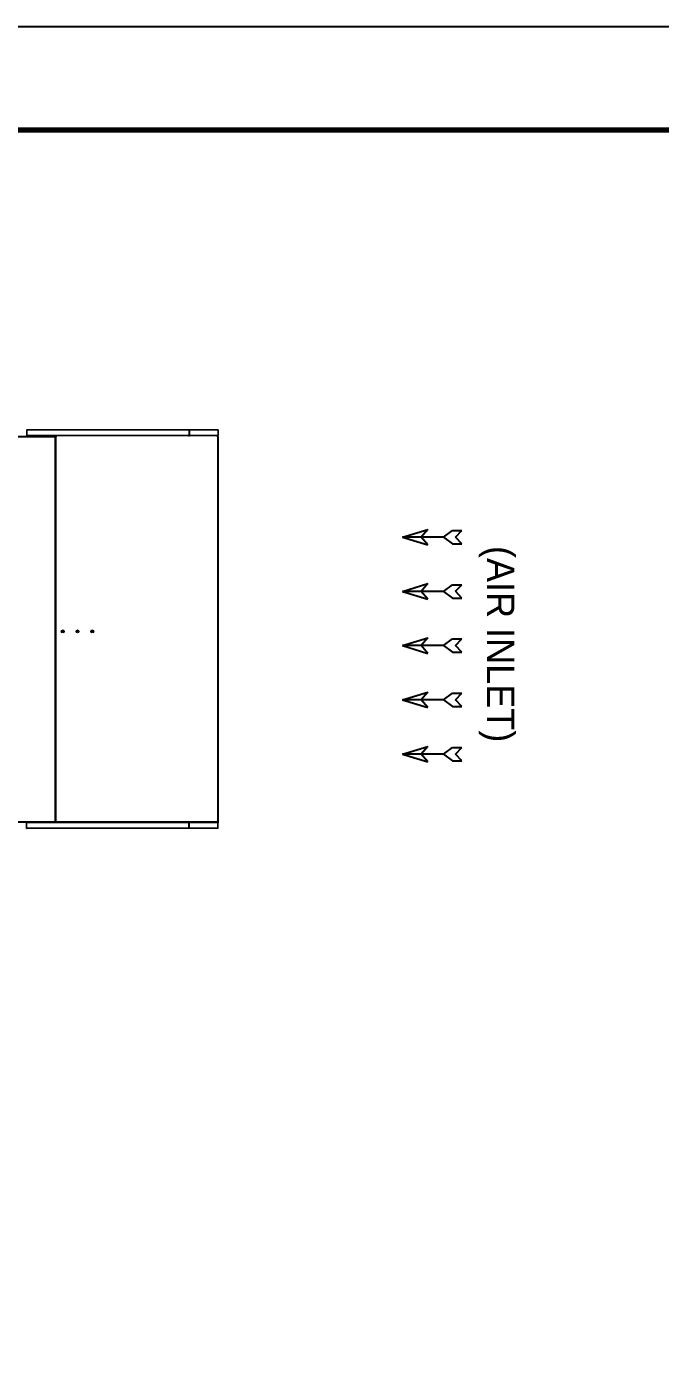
# Model space of a CAD drawing. Header units: millimetres. Extents: x -17070 to 41831, y -291348 to 30635.
# Drawn here: x 26221 to 30512, y 21610 to 30635 of the extents above; entities that cross this region are included whole.
import ezdxf
from ezdxf.enums import TextEntityAlignment as Align

# ---------------------------------------------------------------- set-up
doc = ezdxf.new("R2010")
doc.units = ezdxf.units.MM
for name, color, linetype in [('냉각탑_dim', 1, 'Continuous'), ('냉각탑_form', 1, 'Continuous'), ('냉각탑_text', 3, 'Continuous')]:
    doc.layers.add(name, color=color, linetype=linetype)
doc.styles.add('돋움', font='Dotum.ttf')

# ---------------------------------------------------------------- blocks, each defined once
blk = doc.blocks.new('화살표 IN OUT')
at = {"layer": '냉각탑_dim'}
for p, q in [((-322.7, 43), (-383.9, 43)), ((-343.1, 0.5), (-383.9, 43)), ((-383.9, -43), (-343.1, 0.5)), ((-266.4, 0), (-322.7, 43)), ((-266.4, 0), (-322.7, -43)), ((-266.4, 0), (0, 0)), ((-163.5, 50), (-121.5, 0)), ((0, 0), (-163.5, 50)), ((-163.5, -50), (-121.5, 0)), ((0, 0), (-163.5, -50)), ((-322.7, -43), (-383.9, -43))]:
    blk.add_line(p, q, dxfattribs=at)
blk = doc.blocks.new('4')
at = {"color": 7, "lineweight": 20, "ltscale": 0.021611}
for p, q in [((26221.1, 27905.1), (26221.1, 27866.2)), ((26222.7, 27905.1), (26222.7, 27866.2)), ((27319.5, 27905.1), (27319.5, 27866.2)), ((27321.1, 27905.1), (27321.1, 27866.2)), ((27321.1, 27905.1), (27321.1, 27866.2)), ((27323.1, 27905.1), (27323.1, 27866.2)), ((27323.1, 27905.1), (27323.1, 27866.2)), ((27324.7, 27905.1), (27324.7, 27866.2)), ((27324.7, 27905.1), (27324.7, 27866.2)), ((27515.5, 27905.1), (27515.5, 27866.2)), ((27515.5, 27905.1), (27515.5, 27866.2)), ((27517.1, 27905.1), (27517.1, 27866.2)), ((26221.1, 25205.1), (26221.1, 25244)), ((26222.7, 25205.1), (26222.7, 25244)), ((27319.5, 25205.1), (27319.5, 25244)), ((27321.1, 25205.1), (27321.1, 25244)), ((27323.1, 25205.1), (27323.1, 25244)), ((27324.7, 25205.1), (27324.7, 25244)), ((27515.5, 25205.1), (27515.5, 25244)), ((27515.5, 25205.1), (27515.5, 25244)), ((27517.1, 25205.1), (27517.1, 25244))]:
    blk.add_line(p, q, dxfattribs=at)
at = {"color": 7, "lineweight": 20, "ltscale": 0.000888889}
for p, q in [((26221.1, 27905.1), (26222.7, 27905.1)), ((27321.1, 27905.1), (27319.5, 27905.1)), ((27323.1, 27905.1), (27324.7, 27905.1)), ((27517.1, 27905.1), (27515.5, 27905.1)), ((26221.1, 27866.2), (26222.7, 27866.2)), ((26412, 27861.1), (26413.6, 27861.1)), ((26412, 27859.5), (26413.6, 27859.5)), ((26413.6, 27861.1), (26413.6, 27859.5)), ((26414.7, 27859.5), (26414.7, 27861.1)), ((26417.1, 27861.1), (26418.7, 27861.1)), ((27321.1, 27866.2), (27319.5, 27866.2)), ((27321.1, 27866.2), (27319.5, 27866.2)), ((27323.1, 27866.2), (27324.7, 27866.2)), ((27517.1, 27866.2), (27515.5, 27866.2)), ((27517.1, 27861.1), (27515.5, 27861.1)), ((27518.7, 26764.2), (27517.1, 26764.2)), ((27518.7, 26755), (27517.1, 26755)), ((27518.7, 26561.2), (27517.1, 26561.2)), ((27518.7, 26549), (27517.1, 26549)), ((27518.7, 26355.2), (27517.1, 26355.2)), ((27518.7, 26346), (27517.1, 26346)), ((26221.1, 25244), (26222.7, 25244)), ((26221.1, 25205.1), (26222.7, 25205.1)), ((26413.6, 25250.7), (26412, 25250.7)), ((26413.6, 25249.1), (26412, 25249.1)), ((26413.6, 25249.1), (26413.6, 25250.7)), ((26414.7, 25250.7), (26414.7, 25249.1)), ((26417.1, 25249.1), (26418.7, 25249.1)), ((27321.1, 25244), (27319.5, 25244)), ((27321.1, 25205.1), (27319.5, 25205.1)), ((27323.1, 25244), (27324.7, 25244)), ((27323.1, 25205.1), (27324.7, 25205.1)), ((27517.1, 25249.1), (27515.5, 25249.1)), ((27517.1, 25244), (27515.5, 25244)), ((27517.1, 25205.1), (27515.5, 25205.1))]:
    blk.add_line(p, q, dxfattribs=at)
at = {"color": 7, "lineweight": 20, "ltscale": 0.000833333}
for p, q in [((26224.2, 27905.1), (26222.7, 27905.1)), ((27319.5, 27905.1), (27318, 27905.1)), ((27319.5, 27905.1), (27318, 27905.1)), ((27326.2, 27905.1), (27324.7, 27905.1)), ((27326.2, 27905.1), (27324.7, 27905.1)), ((27326.2, 27905.1), (27324.7, 27905.1)), ((27515.5, 27905.1), (27514, 27905.1)), ((26222.7, 27866.2), (26224.2, 27866.2)), ((26413.6, 27858), (26413.6, 27859.5)), ((26420.2, 27861.1), (26418.7, 27861.1)), ((27319.5, 27866.2), (27318, 27866.2)), ((27319.5, 27866.2), (27318, 27866.2)), ((27324.7, 27866.2), (27326.2, 27866.2)), ((27324.7, 27866.2), (27326.2, 27866.2)), ((27515.5, 27866.2), (27514, 27866.2)), ((27514, 27866.2), (27514, 27864.7)), ((27514, 27861.1), (27515.5, 27861.1)), ((26222.7, 25244), (26224.2, 25244)), ((26224.2, 25205.1), (26222.7, 25205.1)), ((26413.6, 25252.2), (26413.6, 25250.7)), ((26420.2, 25249.1), (26418.7, 25249.1)), ((27319.5, 25244), (27318, 25244)), ((27319.5, 25205.1), (27318, 25205.1)), ((27324.7, 25244), (27326.2, 25244)), ((27324.7, 25244), (27326.2, 25244)), ((27326.2, 25205.1), (27324.7, 25205.1)), ((27514, 25249.1), (27515.5, 25249.1)), ((27514, 25244), (27514, 25245.5)), ((27515.5, 25244), (27514, 25244)), ((27515.5, 25205.1), (27514, 25205.1))]:
    blk.add_line(p, q, dxfattribs=at)
at = {"color": 7, "lineweight": 20, "ltscale": 0.001722}
for p, q in [((26224.2, 27905.1), (26224.2, 27902)), ((26224.2, 27905.1), (26224.2, 27902)), ((27318, 27905.1), (27318, 27902)), ((27318, 27905.1), (27318, 27902)), ((27326.2, 27905.1), (27326.2, 27902)), ((27326.2, 27905.1), (27326.2, 27902)), ((27326.2, 27905.1), (27326.2, 27902)), ((27326.2, 27905.1), (27326.2, 27902)), ((27514, 27905.1), (27514, 27902)), ((26224.2, 27863.1), (26224.2, 27866.2)), ((26412, 27861.1), (26412, 27858)), ((26412, 27858), (26415.1, 27858)), ((26417.1, 27858), (26417.1, 27861.1)), ((26417.1, 27858), (26420.2, 27858)), ((26418.7, 27858), (26418.7, 27861.1)), ((26420.2, 27861.1), (26420.2, 27858)), ((27318, 27863.1), (27318, 27866.2)), ((27318, 27863.1), (27318, 27866.2)), ((27326.2, 27863.1), (27326.2, 27866.2)), ((27326.2, 27863.1), (27326.2, 27866.2)), ((27514, 27863.1), (27514, 27866.2)), ((27514, 27858), (27514, 27861.1)), ((27514, 27858), (27514, 27861.1)), ((27517.1, 27858), (27514, 27858)), ((27515.5, 27858), (27515.5, 27861.1)), ((27517.1, 27858), (27517.1, 27861.1)), ((26224.2, 25247.1), (26224.2, 25244)), ((26224.2, 25205.1), (26224.2, 25208.2)), ((26224.2, 25205.1), (26224.2, 25208.2)), ((26412, 25249.1), (26412, 25252.2)), ((26412, 25252.2), (26415.1, 25252.2)), ((26417.1, 25252.2), (26420.2, 25252.2)), ((26417.1, 25249.1), (26417.1, 25252.2)), ((26418.7, 25249.1), (26418.7, 25252.2)), ((26420.2, 25252.2), (26420.2, 25249.1)), ((27318, 25247.1), (27318, 25244)), ((27318, 25205.1), (27318, 25208.2)), ((27326.2, 25247.1), (27326.2, 25244)), ((27326.2, 25205.1), (27326.2, 25208.2)), ((27326.2, 25205.1), (27326.2, 25208.2)), ((27514, 25252.2), (27514, 25249.1)), ((27517.1, 25252.2), (27514, 25252.2)), ((27514, 25252.2), (27514, 25249.1)), ((27514, 25247.1), (27514, 25244)), ((27514, 25205.1), (27514, 25208.2)), ((27515.5, 25252.2), (27515.5, 25249.1)), ((27517.1, 25252.2), (27517.1, 25249.1))]:
    blk.add_line(p, q, dxfattribs=at)
at = {"color": 7, "lineweight": 20, "ltscale": 0.007103}
for p, q in [((26237, 27905.1), (26224.2, 27905.1)), ((27305.2, 27905.1), (27318, 27905.1))]:
    blk.add_line(p, q, dxfattribs=at)
at = {"color": 7, "lineweight": 20}
for p, q in [((27318, 27905.1), (26224.2, 27905.1)), ((27318, 27902), (26224.2, 27902)), ((25318.2, 27861.1), (26412, 27861.1)), ((25318.2, 27858), (26412, 27858)), ((27318, 27866.2), (26224.2, 27866.2)), ((27318, 27863.1), (26224.2, 27863.1)), ((26412, 27858), (26412, 25252.2)), ((26415.1, 27858), (26415.1, 25252.2)), ((26417.1, 25252.2), (26417.1, 27858)), ((26420.2, 25252.2), (26420.2, 27858)), ((27514, 27858), (27514, 25252.2)), ((27517.1, 27858), (27517.1, 25252.2)), ((27518.7, 26764.2), (27518.7, 27858)), ((27520.4, 25464), (27520.4, 27646.2)), ((27518.7, 25252.2), (27518.7, 26346)), ((25318.2, 25252.2), (26412, 25252.2)), ((25318.2, 25249.1), (26412, 25249.1)), ((27318, 25247.1), (26224.2, 25247.1)), ((27318, 25244), (26224.2, 25244)), ((27318, 25208.2), (26224.2, 25208.2)), ((27318, 25205.1), (26224.2, 25205.1)), ((26420.2, 25252.2), (27514, 25252.2)), ((26420.2, 25249.1), (27514, 25249.1))]:
    blk.add_line(p, q, dxfattribs=at)
at = {"color": 7, "lineweight": 20, "ltscale": 0.002286}
blk.add_line((26237, 27905.1), (26241.1, 27905.1), dxfattribs=at)
at = {"color": 7, "lineweight": 20, "ltscale": 0.027778}
for p, q in [((26521.1, 27905.1), (26571.1, 27905.1)), ((26521.1, 27905.1), (26571.1, 27905.1)), ((26971.1, 27905.1), (27021.1, 27905.1)), ((26971.1, 27905.1), (27021.1, 27905.1))]:
    blk.add_line(p, q, dxfattribs=at)
at = {"color": 7, "lineweight": 20, "ltscale": 0.002588}
blk.add_line((27301.1, 27905.1), (27305.7, 27905.1), dxfattribs=at)
at = {"color": 7, "lineweight": 20, "ltscale": 0.001111}
for p, q in [((27321.1, 27905.1), (27323.1, 27905.1)), ((27323.1, 27905.1), (27321.1, 27905.1)), ((27321.1, 27900.4), (27323.1, 27900.4)), ((27512.4, 27863.1), (27512.4, 27861.1)), ((27513.9, 27861.1), (27513.9, 27863.1)), ((26417.1, 27437.6), (26415.1, 27437.6)), ((26415.1, 27407.6), (26417.1, 27407.6)), ((26415.1, 27261.1), (26417.1, 27261.1)), ((26417.1, 27231.1), (26415.1, 27231.1)), ((26417.1, 27014.1), (26415.1, 27014.1)), ((26415.1, 26984.1), (26417.1, 26984.1)), ((26417.1, 26758.1), (26415.1, 26758.1)), ((26417.1, 26556.1), (26415.1, 26556.1)), ((26417.1, 26552.6), (26415.1, 26552.6)), ((26415.1, 26526.1), (26417.1, 26526.1)), ((26417.1, 26349.1), (26415.1, 26349.1)), ((26417.1, 26126.1), (26415.1, 26126.1)), ((26415.1, 26096.1), (26417.1, 26096.1)), ((26415.1, 25879.1), (26417.1, 25879.1)), ((26417.1, 25849.1), (26415.1, 25849.1)), ((26417.1, 25702.6), (26415.1, 25702.6)), ((26415.1, 25672.6), (26417.1, 25672.6)), ((26290.9, 25247.1), (26290.9, 25249.1)), ((27323.1, 25205.1), (27321.1, 25205.1)), ((27512.4, 25247.1), (27512.4, 25249.1)), ((27513.9, 25249.1), (27513.9, 25247.1))]:
    blk.add_line(p, q, dxfattribs=at)
at = {"color": 7, "lineweight": 20, "ltscale": 0.00111}
for p, q in [((27323.1, 27900.4), (27321.1, 27900.4)), ((27323.1, 25209.8), (27321.1, 25209.8))]:
    blk.add_line(p, q, dxfattribs=at)
at = {"color": 7, "lineweight": 20, "ltscale": 0.104333}
for p, q in [((27514, 27905.1), (27326.2, 27905.1)), ((27514, 27902), (27326.2, 27902)), ((27514, 27866.2), (27326.2, 27866.2)), ((27514, 27863.1), (27326.2, 27863.1)), ((27514, 25247.1), (27326.2, 25247.1)), ((27514, 25244), (27326.2, 25244)), ((27514, 25208.2), (27326.2, 25208.2)), ((27514, 25205.1), (27326.2, 25205.1))]:
    blk.add_line(p, q, dxfattribs=at)
at = {"color": 7, "lineweight": 20, "ltscale": 0.000888904}
blk.add_line((26412, 27858), (26413.6, 27858), dxfattribs=at)
at = {"color": 7, "lineweight": 20, "ltscale": 0.000619403}
for p, q in [((26414.7, 27861.1), (26413.6, 27861.1)), ((26413.6, 25249.1), (26414.7, 25249.1))]:
    blk.add_line(p, q, dxfattribs=at)
at = {"color": 7, "lineweight": 20, "ltscale": 0.001635}
blk.add_line((26413.6, 27861.1), (26416.5, 27861.1), dxfattribs=at)
at = {"color": 7, "lineweight": 20, "ltscale": 0.000846324}
blk.add_line((26414, 27858), (26415.5, 27858), dxfattribs=at)
at = {"color": 7, "lineweight": 20, "ltscale": 0.001325}
blk.add_line((26417.1, 27861.1), (26414.7, 27861.1), dxfattribs=at)
at = {"color": 7, "lineweight": 20, "ltscale": 0.000519359}
for p, q in [((26415.6, 27859.5), (26414.7, 27859.5)), ((26415.6, 25250.7), (26414.7, 25250.7))]:
    blk.add_line(p, q, dxfattribs=at)
at = {"color": 7, "lineweight": 20, "ltscale": 0.00023458}
for p, q in [((26415.5, 27858), (26415.1, 27858)), ((26415.5, 26764.2), (26415.1, 26764.2)), ((26415.5, 26355.2), (26415.1, 26355.2)), ((26415.5, 26346), (26415.1, 26346)), ((26415.1, 26346), (26415.5, 26346)), ((26415.5, 25252.2), (26415.1, 25252.2))]:
    blk.add_line(p, q, dxfattribs=at)
at = {"color": 7, "lineweight": 20, "ltscale": 0.000876532}
for p, q in [((26417.1, 27858), (26415.5, 27858)), ((26415.5, 26764.2), (26417.1, 26764.2)), ((26415.5, 26355.2), (26417.1, 26355.2)), ((26417.1, 26346), (26415.5, 26346)), ((26415.5, 25252.2), (26417.1, 25252.2))]:
    blk.add_line(p, q, dxfattribs=at)
at = {"color": 7, "lineweight": 20, "ltscale": 0.000309015}
for p, q in [((26417.1, 27861.1), (26416.5, 27861.1)), ((26416.5, 26761.1), (26417.1, 26761.1)), ((26416.5, 26352.1), (26417.1, 26352.1)), ((26417.1, 26349.1), (26416.5, 26349.1)), ((26416.5, 25249.1), (26417.1, 25249.1))]:
    blk.add_line(p, q, dxfattribs=at)
at = {"color": 7, "lineweight": 20, "ltscale": 0.002832}
for p, q in [((27517.1, 27861.1), (27517.1, 27866.2)), ((27517.1, 25249.1), (27517.1, 25244))]:
    blk.add_line(p, q, dxfattribs=at)
at = {"color": 7, "lineweight": 20, "ltscale": 0.000889056}
for p, q in [((27518.7, 27858), (27517.1, 27858)), ((27518.7, 25252.2), (27517.1, 25252.2))]:
    blk.add_line(p, q, dxfattribs=at)
at = {"color": 7, "lineweight": 20, "ltscale": 0.000305442}
for p, q in [((26415.6, 26762.7), (26415.1, 26762.7)), ((26415.6, 26353.7), (26415.1, 26353.7)), ((26415.6, 26347.5), (26415.1, 26347.5))]:
    blk.add_line(p, q, dxfattribs=at)
at = {"color": 7, "lineweight": 20, "ltscale": 0.000801973}
for p, q in [((26416.5, 26761.1), (26415.1, 26761.1)), ((26416.5, 26352.1), (26415.1, 26352.1))]:
    blk.add_line(p, q, dxfattribs=at)
at = {"color": 7, "lineweight": 20, "ltscale": 0.000802106}
blk.add_line((26415.1, 26758.1), (26416.5, 26758.1), dxfattribs=at)
at = {"color": 7, "lineweight": 20, "ltscale": 0.00030545}
for p, q in [((26415.6, 26756.5), (26415.1, 26756.5)), ((26415.6, 26559.7), (26415.1, 26559.7))]:
    blk.add_line(p, q, dxfattribs=at)
at = {"color": 7, "lineweight": 20, "ltscale": 0.000234588}
for p, q in [((26415.1, 26755), (26415.5, 26755)), ((26415.1, 26755), (26415.5, 26755)), ((26415.1, 26561.2), (26415.5, 26561.2))]:
    blk.add_line(p, q, dxfattribs=at)
at = {"color": 7, "lineweight": 20, "ltscale": 0.000876523}
for p, q in [((26417.1, 26755), (26415.5, 26755)), ((26415.5, 26561.2), (26417.1, 26561.2))]:
    blk.add_line(p, q, dxfattribs=at)
at = {"color": 7, "lineweight": 20, "ltscale": 0.000309005}
for p, q in [((26417.1, 26758.1), (26416.5, 26758.1)), ((26416.5, 26558.1), (26417.1, 26558.1))]:
    blk.add_line(p, q, dxfattribs=at)
at = {"color": 7, "lineweight": 20, "ltscale": 0.107667}
for p, q in [((27518.7, 26561.2), (27518.7, 26755)), ((27518.7, 26355.2), (27518.7, 26549))]:
    blk.add_line(p, q, dxfattribs=at)
at = {"color": 7, "lineweight": 20, "ltscale": 0.000801982}
blk.add_line((26416.5, 26558.1), (26415.1, 26558.1), dxfattribs=at)
at = {"color": 7, "lineweight": 20, "ltscale": 0.000802097}
blk.add_line((26415.1, 26349.1), (26416.5, 26349.1), dxfattribs=at)
at = {"color": 7, "lineweight": 20, "ltscale": 0.000944445}
blk.add_line((27520.4, 25464), (27518.7, 25464), dxfattribs=at)
at = {"color": 7, "lineweight": 20, "ltscale": 0.003722}
blk.add_line((26224.2, 25247.1), (26217.5, 25247.1), dxfattribs=at)
at = {"color": 7, "lineweight": 20, "ltscale": 0.001016}
blk.add_line((26416.5, 25249.1), (26414.7, 25249.1), dxfattribs=at)
at = {"color": 7, "lineweight": 20}
for centre, radius in [((26465.5, 26540.1), 9.67), ((26465.5, 26540.1), 6.76), ((26465.5, 26540.1), 4.34), ((26465.5, 26540.1), 3), ((26565.5, 26540.1), 9.67), ((26565.5, 26540.1), 6.76), ((26565.5, 26540.1), 4.34), ((26565.5, 26540.1), 3), ((26665.5, 26540.1), 9.67), ((26665.5, 26540.1), 6.76), ((26665.5, 26540.1), 4.34), ((26665.5, 26540.1), 3)]:
    blk.add_circle(centre, radius, dxfattribs=at)
for centre, radius, start, end in [((26224.2, 27866.2), 3.1, 180, 270), ((26224.2, 27866.2), 1.5, 180, 270), ((26227.2, 27866.2), 3.1, 180, 194.59219), ((27034.4, 27858), 3.1, 89.23172, 90), ((27258.4, 27858), 3.1, 89.02583, 90), ((27315, 27866.2), 3.1, 270, 270.66072), ((27318, 27866.2), 3.1, 270, 0), ((27318, 27866.2), 1.5, 270, 0), ((27315, 27866.2), 3.1, 345.34591, 0), ((27326.2, 27866.2), 3.1, 180, 270), ((27326.2, 27866.2), 1.5, 180, 270), ((27514, 27866.2), 3.1, 270, 0), ((27514, 27866.2), 1.5, 270, 0), ((27514, 27858), 3.1, 0, 1.02525), ((27516.9, 25464), 3.5, 300.94505, 0), ((26224.2, 25244), 3.1, 90, 180), ((26224.2, 25244), 1.5, 90, 180), ((26227.2, 25244), 3.1, 165.40781, 180), ((26227.2, 25244), 3.1, 90, 90.66071), ((27315, 25244), 3.1, 89.33928, 90), ((27318, 25244), 3.1, 0, 90), ((27318, 25244), 1.5, 0, 90), ((27315, 25244), 3.1, 0, 14.65409), ((27326.2, 25244), 3.1, 90, 180), ((27326.2, 25244), 1.5, 90, 180), ((27514, 25244), 3.1, 0, 90), ((27514, 25244), 1.5, 0, 90), ((27514, 25252.2), 3.1, 358.97475, 0)]:
    blk.add_arc(centre, radius, start, end, dxfattribs=at)
for centre, major_axis, ratio, start_param, end_param in [((26384.8, 27858), (0, -3.1), 0.656756, 3.141593, 3.151463), ((26386.4, 27858), (0, -3.1), 0.479102, 3.141593, 3.15031), ((26414.7, 27858), (0, 3.1), 0.477391, 0, 0.853), ((26414.7, 27858), (0, 1.5), 0.477391, 0, 1.570796), ((26416.5, 27858), (0, 3.1), 0.329525, 0, 1.570796), ((26443.8, 27857.6), (0, -3.5), 0.7178, 3.141593, 3.153226), ((26449.6, 27858), (0, -3.1), 0.718661, 3.141593, 3.153939), ((26463.4, 27858), (0, -3.1), 0.479102, 3.141593, 3.150111), ((26465.2, 27858), (0, -3.1), 0.36923, 3.141593, 3.148769), ((26470.9, 27858), (0, 3.1), 0.329525, 0, 0.006648), ((26472.8, 27858), (0, 3.1), 0.249883, 0, 0.004924), ((26528.6, 27858), (0, 3.1), 0.249883, 0, 0.004688), ((26546.8, 27858), (0, -3.1), 0.36923, 3.141593, 3.148488), ((26834.4, 27858), (0, 3.1), 0.321546, 6.277245, 6.283185), ((26903, 27858), (0, 3.1), 0.321546, 6.273561, 6.283185), ((26904.8, 27858), (0, 3.1), 0.57647, 6.279124, 6.283185), ((26964.1, 27858), (0, 3.1), 0.57647, 6.273954, 6.283185), ((26965.5, 27858), (0, 3.1), 0.808597, 6.272936, 6.283185), ((26969.3, 27858), (0, -3.1), 0.212139, 3.137492, 3.141593), ((26971.2, 27858), (0, -3.1), 0.525905, 3.132363, 3.141593), ((27008.1, 27858), (0, 3.1), 0.808597, 6.271922, 6.283185), ((27009.1, 27858), (0, 3.1), 0.942089, 6.271631, 6.283185), ((27033.4, 27858), (0, 3.1), 0.942089, 6.270638, 6.283185), ((27033.8, 27858), (0, 3.1), 0.999893, 6.27052, 6.283185), ((27034.4, 27858), (0, 3.1), 0.999893, 6.26981, 6.283185), ((27079.7, 27858), (0, -3.1), 0.525905, 3.131053, 3.141593), ((27081.3, 27858), (0, -3.1), 0.694369, 3.130115, 3.141593), ((27088.2, 27858), (0, -3.1), 0.41022, 3.137884, 3.141593), ((27173.1, 27858), (0, -3.1), 0.694369, 3.128567, 3.141593), ((27174.2, 27858), (0, -3.1), 0.89461, 3.128006, 3.141593), ((27186.4, 27858), (0, -3.1), 0.41022, 3.136569, 3.141593), ((27188.1, 27858), (0, -3.1), 0.616222, 3.134971, 3.141593), ((27231.2, 27858), (0, -3.1), 0.89461, 3.126241, 3.141593), ((27231.9, 27858), (0, -3.1), 0.969042, 3.12609, 3.141593), ((27258.1, 27858), (0, -3.1), 0.969042, 3.12466, 3.141593), ((27273, 27858), (0, -3.1), 0.616222, 3.133221, 3.141593), ((27274.5, 27858), (0, -3.1), 0.685129, 3.132885, 3.141593), ((26416.5, 26764.2), (0, -3.1), 0.329525, 4.712389, 6.283185), ((26416.5, 26755), (0, 3.1), 0.329526, 0, 1.570796), ((26416.5, 26561.2), (0, -3.1), 0.329526, 4.712389, 6.283185), ((26416.5, 26355.2), (0, -3.1), 0.329525, 4.712389, 6.283185), ((26416.5, 26346), (0, 3.1), 0.329525, 0, 1.570796), ((26414.7, 25252.2), (0, -3.1), 0.477391, 5.430186, 6.283185), ((26414.7, 25252.2), (0, -1.5), 0.477391, 4.712389, 6.283185), ((26416.5, 25252.2), (0, -3.1), 0.329525, 4.712389, 6.283185)]:
    blk.add_ellipse(centre, major_axis=major_axis, ratio=ratio, start_param=start_param, end_param=end_param, dxfattribs=at)

msp = doc.modelspace()

# ---------------------------------------------------------------- linework, layer by layer
at = {"layer": 'Defpoints'}
msp.add_lwpolyline([(12424, 30635.1), (41831.2, 30635.1), (41831.2, 9840), (12424, 9840)], close=True, dxfattribs=at)
at = {"layer": '냉각탑_form', "const_width": 35}
msp.add_lwpolyline([(13124.1, 29935), (13124.1, 10540.2), (41131, 10540.2), (41131, 29935)], close=True, dxfattribs=at)

# ---------------------------------------------------------------- block references
msp.add_blockref('4', (0, 0))
at = {"layer": '냉각탑_dim', "xscale": -1.04999997375291, "yscale": 1.04999997374806, "zscale": 1.04999997375}
for p in [(28765.1, 27178.5), (28765.1, 26811), (28765.1, 26443.5), (28765.1, 26076), (28765.1, 25708.5)]:
    msp.add_blockref('화살표 IN OUT', p, dxfattribs=at)

# ---------------------------------------------------------------- texts
at = {"layer": '냉각탑_text', "style": '돋움'}
msp.add_text('(AIR INLET)', height=186.667, rotation=270, dxfattribs=at).set_placement((29431, 26453.5), align=Align.MIDDLE_CENTER)

doc.saveas('drawing.dxf')
